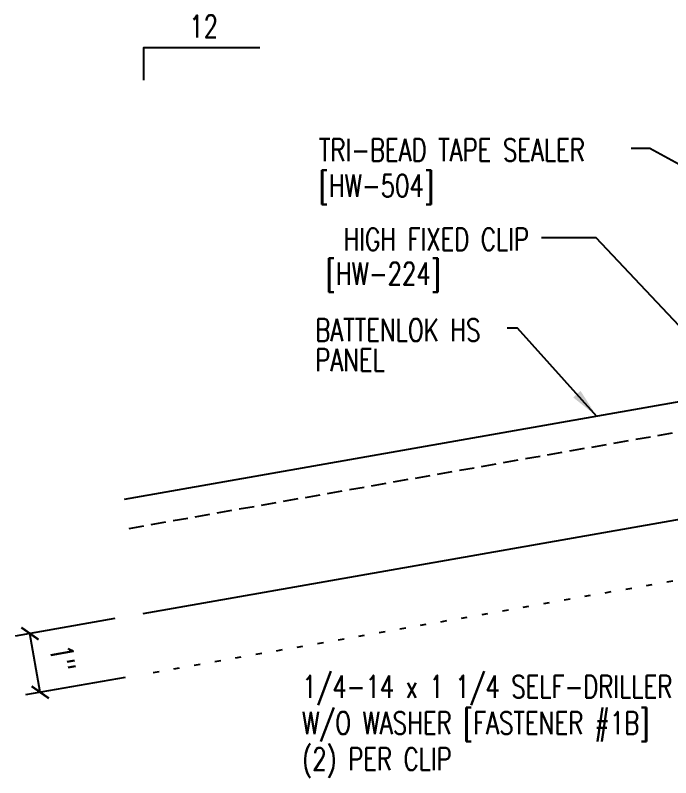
# Model space of a CAD drawing. Header units: inches. Extents: x -1 to 189, y 13 to 99.
# Drawn here: x -1.41 to 9.59, y 17.99 to 30.77 of the extents above; entities that cross this region are included whole.
import ezdxf
from ezdxf.enums import TextEntityAlignment as Align

# ---------------------------------------------------------------- set-up
doc = ezdxf.new("R2010")
doc.units = ezdxf.units.IN
doc.header["$MEASUREMENT"] = 0
doc.linetypes.add('DASH2', pattern=[0.1875, 0.125, -0.0625])
doc.linetypes.add('DOT', pattern=[0.25, 0, -0.25])
for name, color, linetype in [('DIM', 2, 'Continuous'), ('MARK', 1, 'Continuous'), ('PANEL', 11, 'Continuous'), ('TEXT', 2, 'Continuous')]:
    doc.layers.add(name, color=color, linetype=linetype)
doc.styles.add('TEXT1', font='ROMANS.shx', dxfattribs={"width": 0.75, "height": 0.375})
doc.dimstyles.new('DETAIL', dxfattribs={"dimscale": 4, "dimtxt": 0.375, "dimasz": 0.0625, "dimexe": 0.0625, "dimexo": 0.125, "dimgap": 0.0625, "dimtad": 1, "dimdec": 4, "dimzin": 3, "dimdsep": 46, "dimlunit": 4, "dimtxsty": 'TEXT1', "dimblk": 'ARCHTICK', "dimcen": 0.0625, "dimclrd": 7, "dimclre": 7, "dimclrt": 2, "dimadec": 0, "dimazin": 0, "dimtfac": 0.59375, "dimtdec": 4, "dimtmove": 0, "dimatfit": 3, "dimfxl": 0, "dimfrac": 2, "dimtolj": 1, "dimtzin": 3, "dimarcsym": 0})
doc.dimstyles.new('DETAIL$7', dxfattribs={"dimscale": 4, "dimtxt": 0.375, "dimasz": 0.125, "dimexe": 0.0625, "dimexo": 0.125, "dimgap": 0.0625, "dimtad": 1, "dimdec": 4, "dimzin": 3, "dimdsep": 46, "dimlunit": 4, "dimtxsty": 'TEXT1', "dimblk": 'ARCHTICK', "dimcen": 0.0625, "dimclrd": 7, "dimclre": 7, "dimclrt": 2, "dimadec": 0, "dimazin": 0, "dimtfac": 0.59375, "dimtdec": 4, "dimtmove": 0, "dimatfit": 3, "dimfxl": 0, "dimfrac": 2, "dimtolj": 1, "dimtzin": 3, "dimarcsym": 0})

# ---------------------------------------------------------------- blocks, each defined once
blk = doc.blocks.new('dsc-HW-504')
at = {"layer": 'TEXT', "style": 'TEXT1', "width": 0.75}
for s, p in [('TRI-BEAD TAPE SEALER', (0, 0)), ('[HW-504]', (0, -0.6))]:
    blk.add_text(s, height=0.375, dxfattribs=at).set_placement(p)
at = {"layer": 'TEXT', "style": 'TEXT1', "flags": 1}
for tag, p in [('COLOR', (0, -1.2)), ('CALC', (0, -1.2)), ('OPT1', (0, -1.2)), ('OPT2', (0, -1.2)), ('OPT3', (0, -1.2)), ('GAGE', (0, -1.2)), ('SHPLN', (0, -1.2)), ('PART', (0, -1.2)), ('DESCRIPTION', (0, -1.2)), ('MULTIPLE', (0, -1.2)), ('SPARE1', (0, -1.8)), ('SPARE2', (0, -1.8)), ('SPARE3', (0, -1.8)), ('SPARE4', (0, -1.8)), ('SPARE5', (0, -1.8)), ('SPARE6', (0, -1.8)), ('SPARE7', (0, -1.8)), ('SPARE8', (0, -1.8)), ('SPARE9', (0, -1.8)), ('SPARE10', (0, -1.8))]:
    blk.add_attdef(tag, p, '', height=0.375, dxfattribs=at)
blk = doc.blocks.new('slopl1')
at = {"layer": 'MARK', "color": 6}
blk.add_lwpolyline([(0, 0), (0, 0.1368), (0.4871, 0.1368)], dxfattribs=at)
at = {"layer": 'MARK', "color": 2, "style": 'TEXT1', "width": 0.75}
blk.add_text('12', height=0.09375, dxfattribs=at).set_placement((0.1909, 0.1779))
blk.add_attdef('SLOPL1', text='', height=0.0938, dxfattribs=at).set_placement((-0.0549, 0.0243), align=Align.RIGHT)
blk = doc.blocks.new('_ArchTick')
at = {"color": 0, "linetype": 'ByBlock', "const_width": 0.15}
blk.add_lwpolyline([(-0.5, -0.5), (0.5, 0.5)], dxfattribs=at)
blk = doc.blocks.new('*D20')
at = {"color": 7, "lineweight": -2}
for p, q in [((0.264, 20.659), (-1.407, 20.366)), ((-0.987, 19.424), (-1.16, 20.409)), ((0.437, 19.675), (-1.233, 19.381))]:
    blk.add_line(p, q, dxfattribs=at)
at = {"layer": 'DEFPOINTS', "color": 0}
for p in [(0.757, 20.746), (-1.16, 20.409), (0.93, 19.761)]:
    blk.add_point(p, dxfattribs=at)
at = {"color": 7, "lineweight": -2, "xscale": 0.25, "yscale": 0.25, "zscale": 0.25}
for p, rotation in [((-1.16, 20.409), 99.97179460766719), ((-0.987, 19.424), 279.9717946076672)]:
    blk.add_blockref('_ArchTick', p, dxfattribs=dict(at, rotation=rotation))
at = {"color": 2, "insert": (-0.608, 19.998), "char_height": 0.375, "attachment_point": 5, "rotation": 279.9718, "style": 'TEXT1'}
blk.add_mtext('\\A1;1"', dxfattribs=at)

msp = doc.modelspace()

# ---------------------------------------------------------------- linework, layer by layer
at = {"layer": 'DIM', "linetype": 'DOT'}
msp.add_line((0.90627, 19.75701), (23.16165, 23.68123), dxfattribs=at)
at = {"layer": 'PANEL', "color": 8, "linetype": 'DASH2', "ltscale": 2}
msp.add_line((0.50467, 22.17239), (17.87629, 25.22694), dxfattribs=at)
at = {"layer": 'PANEL'}
msp.add_lwpolyline([(0.73624, 20.74247), (18.12785, 23.80025), (17.79097, 25.71078), (0.41947, 22.65625)], dxfattribs=at)

# ---------------------------------------------------------------- block references
at = {"layer": 'MARK', "xscale": 4, "yscale": 4, "zscale": 4}
msp.add_blockref('slopl1', (0.74885, 29.68774), dxfattribs=at)
at = {"layer": 'TEXT'}
msp.add_blockref('dsc-HW-504', (3.68637, 28.3288), dxfattribs=at)

# ---------------------------------------------------------------- texts
at = {"layer": 'TEXT', "style": 'TEXT1', "width": 0.75}
for s, p in [('HIGH FIXED CLIP', (7.2091, 26.83169)), ('[HW-224]', (5.72997, 26.25503))]:
    msp.add_text(s, height=0.375, dxfattribs=at).set_placement(p, align=Align.RIGHT)
for s, p in [('BATTENLOK HS', (3.62421, 25.3101)), ('PANEL', (3.62421, 24.80771)), ('1/4-14 x 1 1/4 SELF-DRILLER', (3.40561, 19.33092)), ('W/O WASHER [FASTENER #1B]', (3.40561, 18.72378)), ('(2) PER CLIP', (3.40561, 18.11664))]:
    msp.add_text(s, height=0.375, dxfattribs=at).set_placement(p)

# ---------------------------------------------------------------- dimensions: what is measured, and where the dimension line sits
dim = msp.add_aligned_dim(p1=(0.92978, 19.76116), p2=(0.75662, 20.74605), distance=1.94643, dimstyle='DETAIL')
dim.commit()
dim.dimension.update_dxf_attribs({"geometry": '*D20', "text_midpoint": (-0.60777, 19.99849)})

# ---------------------------------------------------------------- leaders
for points in [[(14.99912, 25.39854), (9.23573, 28.54065), (8.92164, 28.54065)], [(10.85311, 24.36841), (8.33529, 27.04495), (7.42121, 27.04495)], [(8.34619, 24.05024), (7.01719, 25.5313), (6.84567, 25.5313)]]:
    msp.add_leader(points, dimstyle='DETAIL$7')

doc.saveas('drawing.dxf')
